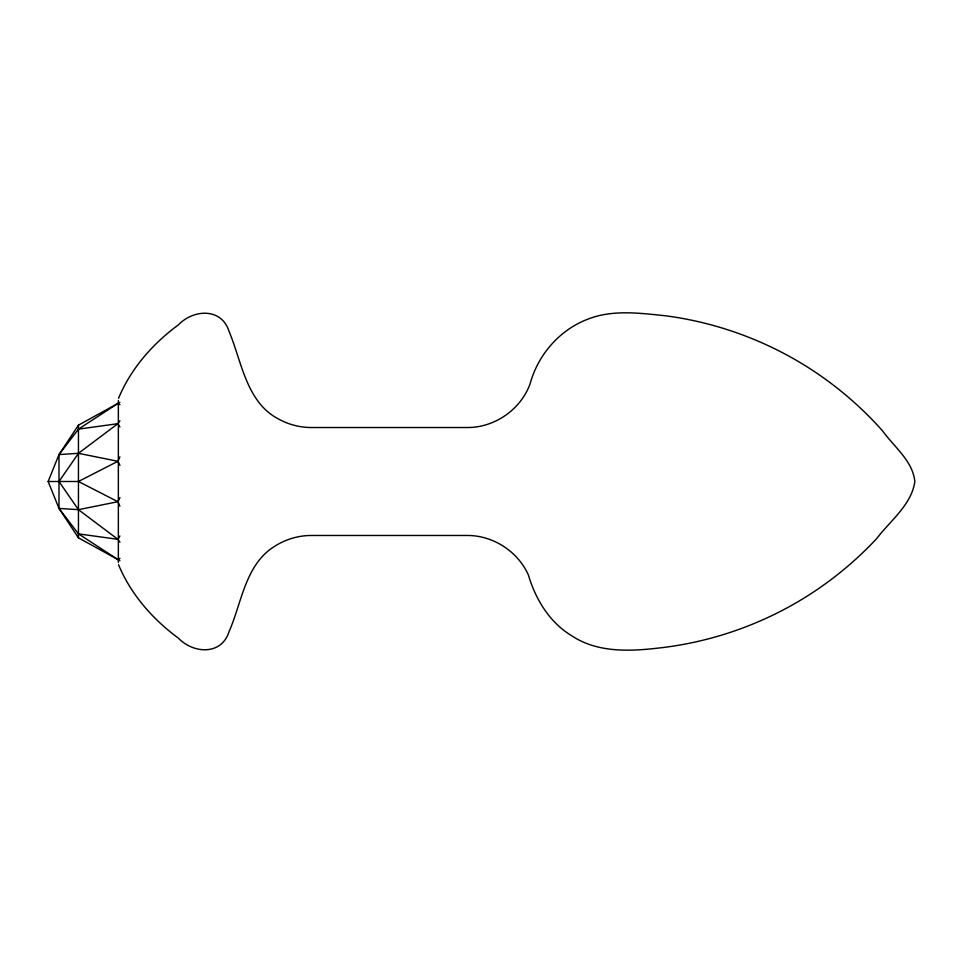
<?xml version="1.0" encoding="UTF-8"?>
<svg xmlns="http://www.w3.org/2000/svg" width="963" height="963" viewBox="0 0 963 963"><rect width="100%" height="100%" fill="white"/><g stroke="black" fill="none" stroke-linecap="round" stroke-linejoin="round"><path stroke-width="1.44" d="M118.533 398.309C130.715 368.805 152.732 343.695 178.36 324.892C193.394 309.183 221.574 307.522 229.025 331.308C241.617 361.113 246.143 401.896 278.163 418.809C288.238 424.466 299.746 427.512 311.302 427.524L466.995 427.524C494.32 427.825 520.55 409.757 529.999 384.129C537.823 355.154 559.262 330.14 587.43 319.331C612.251 309.388 639.516 313.095 665.349 315.768C721.913 323.099 776.563 344.501 823.064 377.52C844.852 392.988 864.858 410.936 882.602 430.918C894.049 446.856 912.719 460.868 914.85 481.5C911.6 504.817 890.233 520.718 876.691 538.582C858.406 558.167 837.882 575.645 815.649 590.596C768.354 622.375 713.246 642.357 656.585 648.268C627.768 651.53 596.374 652.408 571.252 635.46C549.271 622.062 535.56 599.106 528.362 574.959C517.865 551.33 492.851 535.235 466.995 535.476L311.302 535.476C298.229 535.488 285.204 539.388 274.262 546.563C245.156 564.763 241.701 603.139 229.025 631.692C221.574 655.478 193.394 653.817 178.36 638.108C152.732 619.305 130.715 594.195 118.533 564.691M119.894 560.635L78.448 537.848L58.996 508.416L48.15 481.5L58.996 454.584L78.448 425.152L119.894 402.365M119.894 456.871L117.883 461.289L78.448 481.5L48.15 481.5M119.954 497.606L117.883 501.711L78.448 509.68L58.996 508.416L58.996 454.584L78.448 429.137L117.883 403.461L119.954 404.701M119.894 536.018L117.883 539.316L78.448 533.863L58.996 508.416M119.954 420.807L117.883 423.684L78.448 453.32L58.996 481.5L78.448 509.68L117.883 539.316L119.954 542.193M119.954 558.299L117.883 559.539L78.448 533.863M78.448 429.137L117.883 423.684L119.894 426.982M58.996 454.584L78.448 453.32L117.883 461.289L119.954 465.394M78.448 481.5L117.883 501.711L119.894 506.129M118.353 400.536L118.353 562.464M78.448 425.152L78.448 537.848"/></g></svg>
